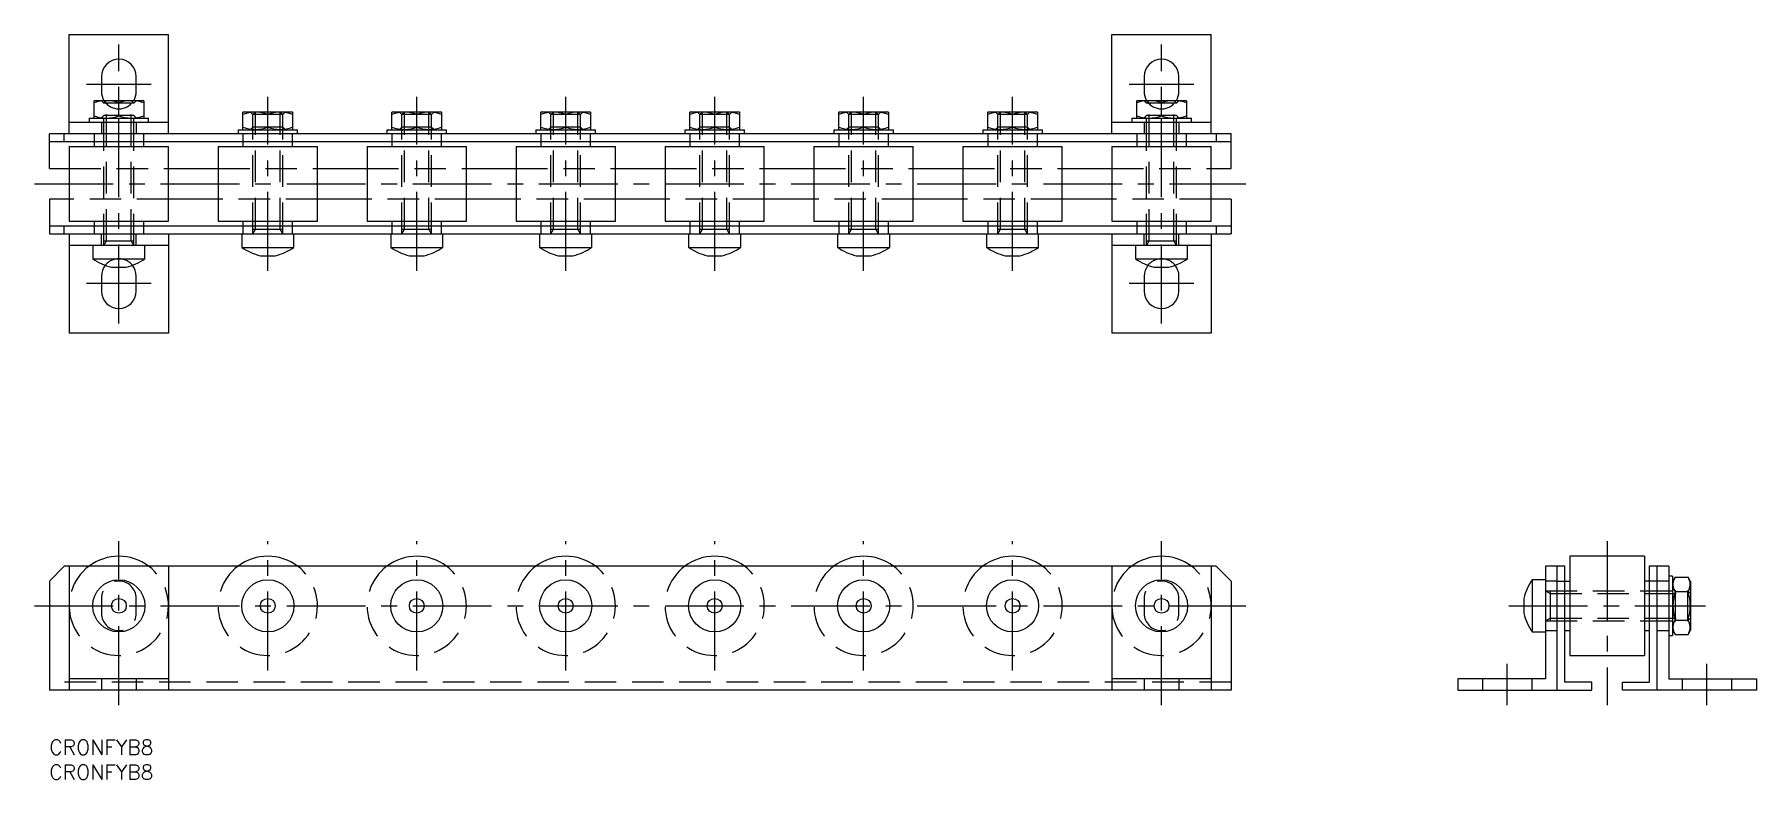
# Model space of a CAD drawing. Extents: x -3 to 344, y -8 to 142.
import ezdxf

# ---------------------------------------------------------------- set-up
doc = ezdxf.new("R2010")
doc.units = 0
doc.header["$LTSCALE"] = 0.5
doc.linetypes.add('CENTER', pattern=[50.8, 31.75, -6.35, 6.35, -6.35])
doc.linetypes.add('DASHED', pattern=[19.05, 12.7, -6.35])
for name, color, linetype in [('MSM_CENTER', 1, 'CENTER'), ('MSM_CONTINUOUS', 7, 'CONTINUOUS'), ('MSM_DASHED', 4, 'DASHED'), ('MSM_PART_NUMBER', 7, 'CONTINUOUS')]:
    doc.layers.add(name, color=color, linetype=linetype)
doc.styles.get("Standard").update_dxf_attribs({"font": 'txt.shx', "height": 3, "bigfont": 'bigfont.shx'})

# ---------------------------------------------------------------- blocks, each defined once
blk = doc.blocks.new('*U45')
at = {"layer": 'MSM_PART_NUMBER'}
blk.add_text('CRONFYB8', height=3, dxfattribs=at).set_placement((0, -3))
blk = doc.blocks.new('*U46')
at = {"layer": 'MSM_PART_NUMBER'}
blk.add_text('CRONFYB8', height=3, dxfattribs=at).set_placement((0, -8))

msp = doc.modelspace()

# ---------------------------------------------------------------- linework, layer by layer
at = {"layer": 'MSM_CENTER'}
for p, q in [((14, 83.91), (14, 140.11)), ((224, 83.91), (224, 140.11)), ((7.5, 132.11), (20.5, 132.11)), ((217.5, 132.11), (230.5, 132.11)), ((44, 94.51), (44, 129.51)), ((74, 94.51), (74, 129.51)), ((104, 94.51), (104, 129.51)), ((134, 94.51), (134, 129.51)), ((164, 94.51), (164, 129.51)), ((194, 94.51), (194, 129.51)), ((-3, 112.01), (241, 112.01)), ((20.5, 91.91), (7.5, 91.91)), ((230.5, 91.91), (217.5, 91.91)), ((14, 7), (14, 40)), ((44, 14), (44, 40)), ((74, 14), (74, 40)), ((104, 14), (104, 40)), ((134, 14), (134, 40)), ((164, 14), (164, 40)), ((194, 14), (194, 40)), ((224, 7), (224, 40)), ((313.74, 40), (313.74, 7)), ((-3, 27), (241, 27)), ((293.94, 27), (333.54, 27)), ((293.64, 7), (293.64, 15.3)), ((333.84, 7), (333.84, 15.3))]:
    msp.add_line(p, q, dxfattribs=at)
at = {"layer": 'MSM_CONTINUOUS'}
for p, q in [((4, 122.11), (4, 142.11)), ((4, 142.11), (24, 142.11)), ((24, 122.11), (24, 142.11)), ((214, 122.11), (214, 142.11)), ((214, 142.11), (234, 142.11)), ((234, 122.11), (234, 142.11)), ((10.5, 133.61), (10.5, 130.61)), ((17.5, 130.61), (17.5, 133.61)), ((220.5, 133.61), (220.5, 130.61)), ((227.5, 130.61), (227.5, 133.61)), ((9.1, 128.81), (9, 128.75)), ((9, 125.27), (9, 128.75)), ((9.1, 128.81), (18.9, 128.81)), ((19, 128.75), (18.9, 128.81)), ((19, 128.75), (19, 125.27)), ((219.1, 128.81), (219, 128.75)), ((219, 125.27), (219, 128.75)), ((219.1, 128.81), (228.9, 128.81)), ((229, 128.75), (228.9, 128.81)), ((229, 128.75), (229, 125.27)), ((8, 125.21), (8, 124.41)), ((8, 125.21), (20, 125.21)), ((9, 125.27), (9.1, 125.21)), ((14, 125.72), (14, 128.31)), ((18.9, 125.21), (19, 125.27)), ((20, 124.41), (20, 125.21)), ((39.1, 126.51), (39, 126.45)), ((39, 122.97), (39, 126.45)), ((39.1, 126.51), (48.9, 126.51)), ((44, 123.42), (44, 126.01)), ((49, 126.45), (48.9, 126.51)), ((49, 126.45), (49, 122.97)), ((69.1, 126.51), (69, 126.45)), ((69, 122.97), (69, 126.45)), ((69.1, 126.51), (78.9, 126.51)), ((74, 123.42), (74, 126.01)), ((79, 126.45), (78.9, 126.51)), ((79, 126.45), (79, 122.97)), ((99.1, 126.51), (99, 126.45)), ((99, 122.97), (99, 126.45)), ((99.1, 126.51), (108.9, 126.51)), ((104, 123.42), (104, 126.01)), ((109, 126.45), (108.9, 126.51)), ((109, 126.45), (109, 122.97)), ((129.1, 126.51), (129, 126.45)), ((129, 122.97), (129, 126.45)), ((129.1, 126.51), (138.9, 126.51)), ((134, 123.42), (134, 126.01)), ((139, 126.45), (138.9, 126.51)), ((139, 126.45), (139, 122.97)), ((159.1, 126.51), (159, 126.45)), ((159, 122.97), (159, 126.45)), ((159.1, 126.51), (168.9, 126.51)), ((164, 123.42), (164, 126.01)), ((169, 126.45), (168.9, 126.51)), ((169, 126.45), (169, 122.97)), ((189.1, 126.51), (189, 126.45)), ((189, 122.97), (189, 126.45)), ((189.1, 126.51), (198.9, 126.51)), ((194, 123.42), (194, 126.01)), ((199, 126.45), (198.9, 126.51)), ((199, 126.45), (199, 122.97)), ((218, 125.21), (218, 124.41)), ((218, 125.21), (230, 125.21)), ((219, 125.27), (219.1, 125.21)), ((224, 125.72), (224, 128.31)), ((228.9, 125.21), (229, 125.27)), ((230, 124.41), (230, 125.21)), ((0, 115.11), (0, 122.11)), ((238, 122.11), (0, 122.11)), ((3, 120.51), (3, 122.11)), ((4, 124.41), (24, 124.41)), ((38, 122.91), (38, 122.11)), ((38, 122.91), (50, 122.91)), ((39, 122.97), (39.1, 122.91)), ((48.9, 122.91), (49, 122.97)), ((50, 122.11), (50, 122.91)), ((68, 122.91), (68, 122.11)), ((68, 122.91), (80, 122.91)), ((69, 122.97), (69.1, 122.91)), ((78.9, 122.91), (79, 122.97)), ((80, 122.11), (80, 122.91)), ((98, 122.91), (98, 122.11)), ((98, 122.91), (110, 122.91)), ((99, 122.97), (99.1, 122.91)), ((108.9, 122.91), (109, 122.97)), ((110, 122.11), (110, 122.91)), ((128, 122.91), (128, 122.11)), ((128, 122.91), (140, 122.91)), ((129, 122.97), (129.1, 122.91)), ((138.9, 122.91), (139, 122.97)), ((140, 122.11), (140, 122.91)), ((158, 122.91), (158, 122.11)), ((158, 122.91), (170, 122.91)), ((159, 122.97), (159.1, 122.91)), ((168.9, 122.91), (169, 122.97)), ((170, 122.11), (170, 122.91)), ((188, 122.91), (188, 122.11)), ((188, 122.91), (200, 122.91)), ((189, 122.97), (189.1, 122.91)), ((198.9, 122.91), (199, 122.97)), ((200, 122.11), (200, 122.91)), ((214, 124.41), (234, 124.41)), ((235, 122.11), (235, 120.51)), ((238, 115.11), (238, 122.11)), ((0, 120.51), (238, 120.51)), ((4, 119.51), (4, 104.51)), ((4, 119.51), (24, 119.51)), ((9, 120.51), (9, 119.51)), ((19, 119.51), (19, 120.51)), ((24, 104.51), (24, 119.51)), ((34, 119.51), (34, 104.51)), ((34, 119.51), (54, 119.51)), ((39, 120.51), (39, 119.51)), ((49, 119.51), (49, 120.51)), ((54, 104.51), (54, 119.51)), ((64, 119.51), (64, 104.51)), ((64, 119.51), (84, 119.51)), ((69, 120.51), (69, 119.51)), ((79, 119.51), (79, 120.51)), ((84, 104.51), (84, 119.51)), ((94, 119.51), (94, 104.51)), ((94, 119.51), (114, 119.51)), ((99, 120.51), (99, 119.51)), ((109, 119.51), (109, 120.51)), ((114, 104.51), (114, 119.51)), ((124, 119.51), (124, 104.51)), ((124, 119.51), (144, 119.51)), ((129, 120.51), (129, 119.51)), ((139, 119.51), (139, 120.51)), ((144, 104.51), (144, 119.51)), ((154, 119.51), (154, 104.51)), ((154, 119.51), (174, 119.51)), ((159, 120.51), (159, 119.51)), ((169, 119.51), (169, 120.51)), ((174, 104.51), (174, 119.51)), ((184, 119.51), (184, 104.51)), ((184, 119.51), (204, 119.51)), ((189, 120.51), (189, 119.51)), ((199, 119.51), (199, 120.51)), ((204, 104.51), (204, 119.51)), ((214, 119.51), (214, 104.51)), ((214, 119.51), (234, 119.51)), ((219, 120.51), (219, 119.51)), ((229, 119.51), (229, 120.51)), ((234, 104.51), (234, 119.51)), ((0, 115.11), (4, 115.11)), ((24, 115.11), (34, 115.11)), ((54, 115.11), (64, 115.11)), ((84, 115.11), (94, 115.11)), ((114, 115.11), (124, 115.11)), ((144, 115.11), (154, 115.11)), ((174, 115.11), (184, 115.11)), ((204, 115.11), (214, 115.11)), ((234, 115.11), (238, 115.11)), ((0, 108.91), (0, 101.91)), ((4, 108.91), (0, 108.91)), ((34, 108.91), (24, 108.91)), ((64, 108.91), (54, 108.91)), ((94, 108.91), (84, 108.91)), ((124, 108.91), (114, 108.91)), ((154, 108.91), (144, 108.91)), ((184, 108.91), (174, 108.91)), ((214, 108.91), (204, 108.91)), ((238, 108.91), (234, 108.91)), ((238, 108.91), (238, 101.91)), ((4, 104.51), (24, 104.51)), ((9, 104.51), (9, 103.51)), ((19, 103.51), (19, 104.51)), ((34, 104.51), (54, 104.51)), ((39, 104.51), (39, 103.51)), ((49, 103.51), (49, 104.51)), ((64, 104.51), (84, 104.51)), ((69, 104.51), (69, 103.51)), ((79, 103.51), (79, 104.51)), ((94, 104.51), (114, 104.51)), ((99, 104.51), (99, 103.51)), ((109, 103.51), (109, 104.51)), ((124, 104.51), (144, 104.51)), ((129, 104.51), (129, 103.51)), ((139, 103.51), (139, 104.51)), ((154, 104.51), (174, 104.51)), ((159, 104.51), (159, 103.51)), ((169, 103.51), (169, 104.51)), ((184, 104.51), (204, 104.51)), ((189, 104.51), (189, 103.51)), ((199, 103.51), (199, 104.51)), ((214, 104.51), (234, 104.51)), ((219, 104.51), (219, 103.51)), ((229, 103.51), (229, 104.51)), ((238, 103.51), (0, 103.51)), ((0, 101.91), (238, 101.91)), ((3, 101.91), (3, 103.51)), ((4, 101.91), (4, 81.91)), ((24, 101.91), (24, 81.91)), ((38.75, 101.91), (38.75, 99.2)), ((49.25, 99.2), (49.25, 101.91)), ((68.75, 101.91), (68.75, 99.2)), ((79.25, 99.2), (79.25, 101.91)), ((98.75, 101.91), (98.75, 99.2)), ((109.25, 99.2), (109.25, 101.91)), ((128.75, 101.91), (128.75, 99.2)), ((139.25, 99.2), (139.25, 101.91)), ((158.75, 101.91), (158.75, 99.2)), ((169.25, 99.2), (169.25, 101.91)), ((188.75, 101.91), (188.75, 99.2)), ((199.25, 99.2), (199.25, 101.91)), ((214, 101.91), (214, 81.91)), ((234, 101.91), (234, 81.91)), ((235, 103.51), (235, 101.91)), ((24, 99.61), (4, 99.61)), ((8.75, 99.61), (8.75, 96.9)), ((19.25, 96.9), (19.25, 99.61)), ((38.75, 99.2), (49.25, 99.2)), ((42.51, 97.51), (45.49, 97.51)), ((68.75, 99.2), (79.25, 99.2)), ((72.51, 97.51), (75.49, 97.51)), ((98.75, 99.2), (109.25, 99.2)), ((102.51, 97.51), (105.49, 97.51)), ((128.75, 99.2), (139.25, 99.2)), ((132.51, 97.51), (135.49, 97.51)), ((158.75, 99.2), (169.25, 99.2)), ((162.51, 97.51), (165.49, 97.51)), ((188.75, 99.2), (199.25, 99.2)), ((192.51, 97.51), (195.49, 97.51)), ((234, 99.61), (214, 99.61)), ((218.75, 99.61), (218.75, 96.9)), ((229.25, 96.9), (229.25, 99.61)), ((8.75, 96.9), (19.25, 96.9)), ((12.51, 95.21), (15.49, 95.21)), ((218.75, 96.9), (229.25, 96.9)), ((222.51, 95.21), (225.49, 95.21)), ((10.5, 93.41), (10.5, 90.41)), ((17.5, 90.41), (17.5, 93.41)), ((220.5, 93.41), (220.5, 90.41)), ((227.5, 90.41), (227.5, 93.41)), ((24, 81.91), (4, 81.91)), ((234, 81.91), (214, 81.91)), ((0, 32), (3, 35)), ((235, 35), (3, 35)), ((4, 35), (4, 10)), ((24, 35), (24, 10)), ((214, 35), (214, 10)), ((234, 35), (234, 10)), ((235, 35), (238, 32)), ((305.24, 35), (301.34, 35)), ((301.34, 35), (301.34, 12.3)), ((303.64, 35), (303.64, 10)), ((305.24, 11.6), (305.24, 35)), ((306.24, 37), (306.24, 17)), ((321.24, 37), (306.24, 37)), ((321.24, 37), (321.24, 17)), ((322.24, 35), (322.24, 11.6)), ((326.14, 35), (322.24, 35)), ((323.84, 10), (323.84, 35)), ((326.14, 35), (326.14, 12.3)), ((0, 32), (0, 10)), ((238, 32), (238, 10)), ((298.63, 32.25), (298.63, 21.75)), ((301.34, 32.25), (298.63, 32.25)), ((303.64, 32), (306.24, 32)), ((323.84, 32), (321.24, 32)), ((326.94, 33), (326.14, 33)), ((326.94, 33), (326.94, 21)), ((327.44, 32.77), (326.94, 31.9)), ((327.44, 32.77), (330.03, 32.77)), ((330.54, 31.9), (330.03, 32.77)), ((330.54, 31.9), (330.54, 22.1)), ((296.94, 28.49), (296.94, 25.51)), ((327.44, 29.89), (330.03, 29.89)), ((298.63, 21.75), (301.34, 21.75)), ((305.24, 22), (306.24, 22)), ((321.24, 22), (322.24, 22)), ((326.14, 21), (326.94, 21)), ((326.94, 22.1), (327.44, 21.23)), ((327.44, 24.11), (330.03, 24.11)), ((327.44, 21.23), (330.03, 21.23)), ((330.03, 21.23), (330.54, 22.1)), ((306.24, 17), (321.24, 17)), ((24, 12.3), (4, 12.3)), ((234, 12.3), (214, 12.3)), ((301.34, 12.3), (283.64, 12.3)), ((283.64, 12.3), (283.64, 10)), ((310.64, 11.6), (305.24, 11.6)), ((310.64, 10), (310.64, 11.6)), ((316.84, 11.6), (322.24, 11.6)), ((316.84, 10), (316.84, 11.6)), ((326.14, 12.3), (343.84, 12.3)), ((343.84, 12.3), (343.84, 10)), ((238, 10), (0, 10)), ((283.64, 10), (310.64, 10)), ((343.84, 10), (316.84, 10))]:
    msp.add_line(p, q, dxfattribs=at)
for centre, radius in [((14, 27), 5.25), ((44, 27), 5.25), ((74, 27), 5.25), ((104, 27), 5.25), ((134, 27), 5.25), ((164, 27), 5.25), ((194, 27), 5.25), ((224, 27), 5.25), ((14, 27), 1.49), ((44, 27), 1.49), ((74, 27), 1.49), ((104, 27), 1.49), ((134, 27), 1.49), ((164, 27), 1.49), ((194, 27), 1.49), ((224, 27), 1.49)]:
    msp.add_circle(centre, radius, dxfattribs=at)
for centre, radius, start, end in [((14, 133.61), 3.5, 0, 180), ((224, 133.61), 3.5, 0, 180), ((11.5, 121.38), 7.37, 70.1592, 109.8408), ((14, 130.61), 3.5, 180, 210.9497), ((16.5, 121.38), 7.37, 70.1592, 109.8408), ((14, 130.61), 3.5, 329.0503, 0), ((221.5, 121.38), 7.37, 70.1592, 109.8408), ((224, 130.61), 3.5, 180, 210.9497), ((226.5, 121.38), 7.37, 70.1592, 109.8408), ((224, 130.61), 3.5, 329.0503, 0), ((11.5, 132.64), 7.37, 250.1592, 289.8408), ((16.5, 132.64), 7.37, 250.1592, 289.8408), ((41.5, 119.08), 7.37, 70.1592, 109.8408), ((46.5, 119.08), 7.37, 70.1592, 109.8408), ((71.5, 119.08), 7.37, 70.1592, 109.8408), ((76.5, 119.08), 7.37, 70.1592, 109.8408), ((101.5, 119.08), 7.37, 70.1592, 109.8408), ((106.5, 119.08), 7.37, 70.1592, 109.8408), ((131.5, 119.08), 7.37, 70.1592, 109.8408), ((136.5, 119.08), 7.37, 70.1592, 109.8408), ((161.5, 119.08), 7.37, 70.1592, 109.8408), ((166.5, 119.08), 7.37, 70.1592, 109.8408), ((191.5, 119.08), 7.37, 70.1592, 109.8408), ((196.5, 119.08), 7.37, 70.1592, 109.8408), ((221.5, 132.64), 7.37, 250.1592, 289.8408), ((226.5, 132.64), 7.37, 250.1592, 289.8408), ((41.5, 130.34), 7.37, 250.1592, 289.8408), ((46.5, 130.34), 7.37, 250.1592, 289.8408), ((71.5, 130.34), 7.37, 250.1592, 289.8408), ((76.5, 130.34), 7.37, 250.1592, 289.8408), ((101.5, 130.34), 7.37, 250.1592, 289.8408), ((106.5, 130.34), 7.37, 250.1592, 289.8408), ((131.5, 130.34), 7.37, 250.1592, 289.8408), ((136.5, 130.34), 7.37, 250.1592, 289.8408), ((161.5, 130.34), 7.37, 250.1592, 289.8408), ((166.5, 130.34), 7.37, 250.1592, 289.8408), ((191.5, 130.34), 7.37, 250.1592, 289.8408), ((196.5, 130.34), 7.37, 250.1592, 289.8408), ((45.54, 109.25), 12.12, 235.9445, 255.5214), ((42.46, 109.25), 12.12, 284.4786, 304.0555), ((75.54, 109.25), 12.12, 235.9445, 255.5214), ((72.46, 109.25), 12.12, 284.4786, 304.0555), ((105.54, 109.25), 12.12, 235.9445, 255.5214), ((102.46, 109.25), 12.12, 284.4786, 304.0555), ((135.54, 109.25), 12.12, 235.9445, 255.5214), ((132.46, 109.25), 12.12, 284.4786, 304.0555), ((165.54, 109.25), 12.12, 235.9445, 255.5214), ((162.46, 109.25), 12.12, 284.4786, 304.0555), ((195.54, 109.25), 12.12, 235.9445, 255.5214), ((192.46, 109.25), 12.12, 284.4786, 304.0555), ((15.54, 106.95), 12.12, 235.9445, 255.5214), ((14, 93.41), 3.5, 141.2477, 180), ((12.46, 106.95), 12.12, 284.4786, 304.0555), ((14, 93.41), 3.5, 0, 38.7523), ((225.54, 106.95), 12.12, 235.9445, 255.5214), ((224, 93.41), 3.5, 141.2477, 180), ((222.46, 106.95), 12.12, 284.4786, 304.0555), ((224, 93.41), 3.5, 0, 38.7523), ((14, 90.41), 3.5, 180, 0), ((224, 90.41), 3.5, 180, 0), ((14, 27), 10, 53.1301, 126.8699), ((44, 27), 10, 53.1301, 126.8699), ((74, 27), 10, 53.1301, 126.8699), ((104, 27), 10, 53.1301, 126.8699), ((134, 27), 10, 53.1301, 126.8699), ((164, 27), 10, 53.1301, 126.8699), ((194, 27), 10, 53.1301, 126.8699), ((224, 27), 10, 53.1301, 126.8699), ((308.67, 25.46), 12.12, 145.9445, 165.5214), ((329.55, 31.33), 2.56, 154.3574, 214.3573), ((327.92, 31.33), 2.56, 325.6427, 25.6426), ((336.6, 27), 9.61, 162.5124, 197.4876), ((320.87, 27), 9.61, 342.5124, 17.4876), ((308.67, 28.54), 12.12, 194.4786, 214.0555), ((329.55, 22.67), 2.56, 145.6427, 205.6426), ((327.92, 22.67), 2.56, 334.3574, 34.3573)]:
    msp.add_arc(centre, radius, start, end, dxfattribs=at)
at = {"layer": 'MSM_DASHED'}
for p, q in [((10.46, 128.81), (11, 128.27)), ((11.54, 128.81), (11, 128.27)), ((11.54, 100.55), (11.54, 128.81)), ((16.46, 128.81), (17, 128.27)), ((16.46, 100.55), (16.46, 128.81)), ((17.54, 128.81), (17, 128.27)), ((220.46, 128.81), (221, 128.27)), ((221.54, 128.81), (221, 128.27)), ((221.54, 100.55), (221.54, 128.81)), ((226.46, 100.55), (226.46, 128.81)), ((226.46, 128.81), (227, 128.27)), ((227.54, 128.81), (227, 128.27)), ((10.46, 125.21), (11, 125.75)), ((17, 128.27), (11, 128.27)), ((11, 99.61), (11, 128.27)), ((17, 125.75), (11, 125.75)), ((17, 99.61), (17, 128.27)), ((17.54, 125.21), (17, 125.75)), ((40.46, 126.51), (41, 125.97)), ((41.54, 126.51), (41, 125.97)), ((47, 125.97), (41, 125.97)), ((41, 101.91), (41, 125.97)), ((41.54, 102.85), (41.54, 126.51)), ((46.46, 126.51), (47, 125.97)), ((46.46, 102.85), (46.46, 126.51)), ((47.54, 126.51), (47, 125.97)), ((47, 101.91), (47, 125.97)), ((70.46, 126.51), (71, 125.97)), ((71.54, 126.51), (71, 125.97)), ((77, 125.97), (71, 125.97)), ((71, 101.91), (71, 125.97)), ((71.54, 102.85), (71.54, 126.51)), ((76.46, 126.51), (77, 125.97)), ((76.46, 102.85), (76.46, 126.51)), ((77.54, 126.51), (77, 125.97)), ((77, 101.91), (77, 125.97)), ((100.46, 126.51), (101, 125.97)), ((101.54, 126.51), (101, 125.97)), ((107, 125.97), (101, 125.97)), ((101, 101.91), (101, 125.97)), ((101.54, 102.85), (101.54, 126.51)), ((106.46, 126.51), (107, 125.97)), ((106.46, 102.85), (106.46, 126.51)), ((107.54, 126.51), (107, 125.97)), ((107, 101.91), (107, 125.97)), ((130.46, 126.51), (131, 125.97)), ((131.54, 126.51), (131, 125.97)), ((137, 125.97), (131, 125.97)), ((131, 101.91), (131, 125.97)), ((131.54, 102.85), (131.54, 126.51)), ((136.46, 126.51), (137, 125.97)), ((136.46, 102.85), (136.46, 126.51)), ((137.54, 126.51), (137, 125.97)), ((137, 101.91), (137, 125.97)), ((160.46, 126.51), (161, 125.97)), ((161.54, 126.51), (161, 125.97)), ((167, 125.97), (161, 125.97)), ((161, 101.91), (161, 125.97)), ((161.54, 102.85), (161.54, 126.51)), ((166.46, 126.51), (167, 125.97)), ((166.46, 102.85), (166.46, 126.51)), ((167.54, 126.51), (167, 125.97)), ((167, 101.91), (167, 125.97)), ((190.46, 126.51), (191, 125.97)), ((191.54, 126.51), (191, 125.97)), ((197, 125.97), (191, 125.97)), ((191, 101.91), (191, 125.97)), ((191.54, 102.85), (191.54, 126.51)), ((196.46, 126.51), (197, 125.97)), ((196.46, 102.85), (196.46, 126.51)), ((197.54, 126.51), (197, 125.97)), ((197, 101.91), (197, 125.97)), ((220.46, 125.21), (221, 125.75)), ((221, 99.61), (221, 128.27)), ((227, 128.27), (221, 128.27)), ((227, 125.75), (221, 125.75)), ((227, 99.61), (227, 128.27)), ((227.54, 125.21), (227, 125.75)), ((9, 122.11), (9, 120.51)), ((10.5, 124.41), (10.5, 122.11)), ((17.5, 124.41), (17.5, 122.11)), ((19, 120.51), (19, 122.11)), ((39, 122.11), (39, 120.51)), ((40.46, 122.91), (41, 123.45)), ((47, 123.45), (41, 123.45)), ((47.54, 122.91), (47, 123.45)), ((49, 120.51), (49, 122.11)), ((69, 122.11), (69, 120.51)), ((70.46, 122.91), (71, 123.45)), ((77, 123.45), (71, 123.45)), ((77.54, 122.91), (77, 123.45)), ((79, 120.51), (79, 122.11)), ((99, 122.11), (99, 120.51)), ((100.46, 122.91), (101, 123.45)), ((107, 123.45), (101, 123.45)), ((107.54, 122.91), (107, 123.45)), ((109, 120.51), (109, 122.11)), ((129, 122.11), (129, 120.51)), ((130.46, 122.91), (131, 123.45)), ((137, 123.45), (131, 123.45)), ((137.54, 122.91), (137, 123.45)), ((139, 120.51), (139, 122.11)), ((159, 122.11), (159, 120.51)), ((160.46, 122.91), (161, 123.45)), ((167, 123.45), (161, 123.45)), ((167.54, 122.91), (167, 123.45)), ((169, 120.51), (169, 122.11)), ((189, 122.11), (189, 120.51)), ((190.46, 122.91), (191, 123.45)), ((197, 123.45), (191, 123.45)), ((197.54, 122.91), (197, 123.45)), ((199, 120.51), (199, 122.11)), ((219, 122.11), (219, 120.51)), ((220.5, 124.41), (220.5, 122.11)), ((227.5, 124.41), (227.5, 122.11)), ((229, 120.51), (229, 122.11)), ((4, 115.11), (24, 115.11)), ((34, 115.11), (54, 115.11)), ((64, 115.11), (84, 115.11)), ((94, 115.11), (114, 115.11)), ((124, 115.11), (144, 115.11)), ((154, 115.11), (174, 115.11)), ((184, 115.11), (204, 115.11)), ((214, 115.11), (234, 115.11)), ((24, 108.91), (4, 108.91)), ((54, 108.91), (34, 108.91)), ((84, 108.91), (64, 108.91)), ((114, 108.91), (94, 108.91)), ((144, 108.91), (124, 108.91)), ((174, 108.91), (154, 108.91)), ((204, 108.91), (184, 108.91)), ((234, 108.91), (214, 108.91)), ((9, 103.51), (9, 101.91)), ((10.5, 99.61), (10.5, 101.91)), ((17.5, 99.61), (17.5, 101.91)), ((19, 101.91), (19, 103.51)), ((39, 103.51), (39, 101.91)), ((41, 102.85), (47, 102.85)), ((41, 101.91), (41.54, 102.85)), ((47, 101.91), (46.46, 102.85)), ((49, 101.91), (49, 103.51)), ((69, 103.51), (69, 101.91)), ((71, 102.85), (77, 102.85)), ((71, 101.91), (71.54, 102.85)), ((77, 101.91), (76.46, 102.85)), ((79, 101.91), (79, 103.51)), ((99, 103.51), (99, 101.91)), ((101, 102.85), (107, 102.85)), ((101, 101.91), (101.54, 102.85)), ((107, 101.91), (106.46, 102.85)), ((109, 101.91), (109, 103.51)), ((129, 103.51), (129, 101.91)), ((131, 102.85), (137, 102.85)), ((131, 101.91), (131.54, 102.85)), ((137, 101.91), (136.46, 102.85)), ((139, 101.91), (139, 103.51)), ((159, 103.51), (159, 101.91)), ((161, 102.85), (167, 102.85)), ((161, 101.91), (161.54, 102.85)), ((167, 101.91), (166.46, 102.85)), ((169, 101.91), (169, 103.51)), ((189, 103.51), (189, 101.91)), ((191, 102.85), (197, 102.85)), ((191, 101.91), (191.54, 102.85)), ((197, 101.91), (196.46, 102.85)), ((199, 101.91), (199, 103.51)), ((219, 103.51), (219, 101.91)), ((220.5, 99.61), (220.5, 101.91)), ((227.5, 99.61), (227.5, 101.91)), ((229, 101.91), (229, 103.51)), ((11, 100.55), (17, 100.55)), ((11, 99.61), (11.54, 100.55)), ((17, 99.61), (16.46, 100.55)), ((221, 99.61), (221.54, 100.55)), ((221, 100.55), (227, 100.55)), ((227, 99.61), (226.46, 100.55)), ((303.64, 32), (301.34, 32)), ((326.14, 32), (323.84, 32)), ((10.5, 28.5), (10.5, 25.5)), ((17.5, 25.5), (17.5, 28.5)), ((220.5, 28.5), (220.5, 25.5)), ((227.5, 25.5), (227.5, 28.5)), ((301.34, 30), (330, 30)), ((301.34, 30), (302.27, 29.46)), ((302.27, 30), (302.27, 24)), ((302.27, 29.46), (330.54, 29.46)), ((326.94, 30.54), (327.48, 30)), ((327.48, 24), (327.48, 30)), ((330.54, 30.54), (330, 30)), ((330, 24), (330, 30)), ((330.54, 29.46), (330, 30)), ((301.34, 24), (302.27, 24.54)), ((302.27, 24.54), (330.54, 24.54)), ((330.54, 24.54), (330, 24)), ((301.34, 24), (330, 24)), ((301.34, 22), (303.64, 22)), ((323.84, 22), (326.14, 22)), ((326.94, 23.46), (327.48, 24)), ((330.54, 23.46), (330, 24)), ((238, 11.6), (0, 11.6)), ((10.5, 12.3), (10.5, 10)), ((17.5, 12.3), (17.5, 10)), ((220.5, 12.3), (220.5, 10)), ((227.5, 12.3), (227.5, 10)), ((288.64, 12.3), (288.64, 10)), ((298.64, 10), (298.64, 12.3)), ((328.84, 12.3), (328.84, 10)), ((338.84, 10), (338.84, 12.3))]:
    msp.add_line(p, q, dxfattribs=at)
for centre, radius, start, end in [((14, 130.61), 3.5, 210.9497, 329.0503), ((224, 130.61), 3.5, 210.9497, 329.0503), ((14, 93.41), 3.5, 38.7523, 141.2477), ((224, 93.41), 3.5, 38.7523, 141.2477), ((14, 27), 10, 126.8699, 53.1301), ((44, 27), 10, 126.8699, 53.1301), ((74, 27), 10, 126.8699, 53.1301), ((104, 27), 10, 126.8699, 53.1301), ((134, 27), 10, 126.8699, 53.1301), ((164, 27), 10, 126.8699, 53.1301), ((194, 27), 10, 126.8699, 53.1301), ((224, 27), 10, 126.8699, 53.1301), ((14, 28.5), 3.5, 0, 180), ((224, 28.5), 3.5, 0, 180), ((14, 25.5), 3.5, 180, 0), ((224, 25.5), 3.5, 180, 0)]:
    msp.add_arc(centre, radius, start, end, dxfattribs=at)

# ---------------------------------------------------------------- block references
at = {"layer": 'MSM_CONTINUOUS'}
for name in ['*U45', '*U46']:
    msp.add_blockref(name, (0, 0), dxfattribs=at)

doc.saveas('drawing.dxf')
